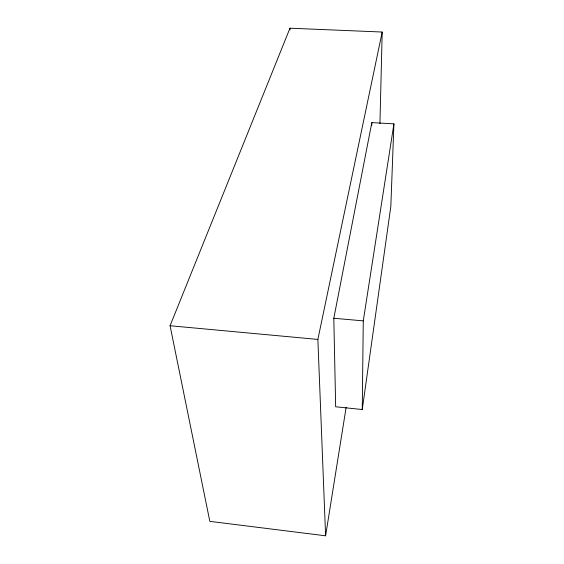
<?xml version="1.0" encoding="UTF-8"?>
<svg xmlns="http://www.w3.org/2000/svg" width="564" height="564" viewBox="0 0 564 564"><rect width="100%" height="100%" fill="white"/><g stroke="black" fill="none" stroke-linecap="round" stroke-linejoin="round"><path stroke-width="0.85" d="M362.25 409.527L363.279 320.874L393.926 123.854L371.831 122.607L333.817 318.258L335.665 406.778L362.25 409.527L390.838 206.375L393.926 123.854M371.789 125.236L371.831 122.607M379.932 123.65L382.195 32.035L289.974 28.2L170.074 325.738L209.829 521.355L325.604 535.8L346.162 407.208M325.604 535.8L317.87 339.422L382.195 32.035M333.817 318.258L363.279 320.874M170.074 325.738L317.87 339.422M289.974 28.2L290.065 29.955"/></g></svg>
